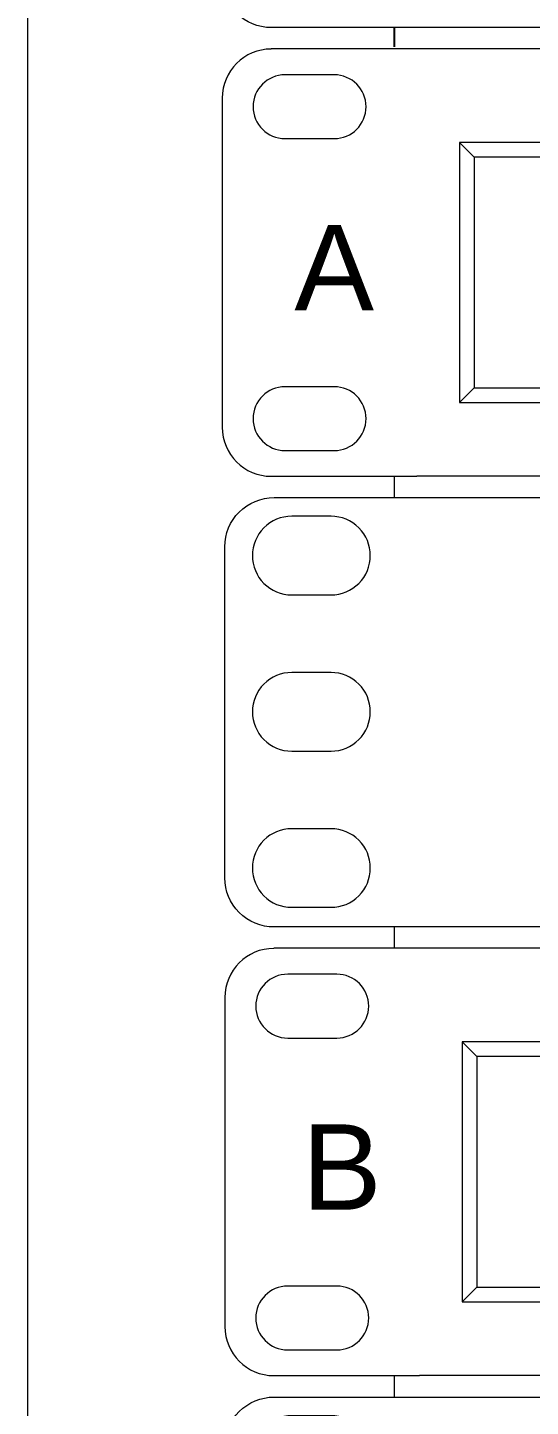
# Model space of a CAD drawing. Header units: millimetres. Extents: x 1256 to 2931, y 3298 to 3694.
# Drawn here: x 1451.82 to 1457.7, y 3454.9 to 3471.02 of the extents above; entities that cross this region are included whole.
import ezdxf

# ---------------------------------------------------------------- set-up
doc = ezdxf.new("R2010")
doc.units = ezdxf.units.MM
doc.layers.get('0').update_dxf_attribs({"color": 250, "lineweight": 5})
for name, color, linetype, lineweight in [('(B) 1U - NVR', 250, 'Continuous', 5), ('(C)1U - Gestion Cable', 250, 'Continuous', 5), ('Canales', 250, 'Continuous', 25), ('Rack 1 - 2', 250, 'Continuous', 5)]:
    doc.layers.add(name, color=color, linetype=linetype, lineweight=lineweight)
doc.styles.get("Standard").update_dxf_attribs({"font": 'Arial.ttf'})

# ---------------------------------------------------------------- blocks, each defined once
blk = doc.blocks.new('1U - Patch Panel 24P RJ45')
at = {"color": 250, "linetype": 'Continuous', "lineweight": 5}
for p, q in [((23057.51, 734.67), (23043.79, 734.67)), ((23468.04, 734.67), (23057.51, 734.67)), ((23049.72, 732.23), (23045.09, 732.23)), ((23039.16, 730.03), (23039.16, 698.99)), ((23045.09, 726.21), (23049.72, 726.21)), ((23161.72, 725.86), (23061.54, 725.86)), ((23061.54, 725.86), (23061.54, 701.31)), ((23061.54, 725.86), (23062.93, 724.47)), ((23160.33, 724.47), (23062.93, 724.47)), ((23062.93, 724.47), (23062.93, 702.7)), ((23049.72, 702.81), (23045.09, 702.81)), ((23061.54, 701.31), (23062.93, 702.7)), ((23062.93, 702.7), (23160.33, 702.7)), ((23061.54, 701.31), (23161.72, 701.31)), ((23045.09, 696.79), (23049.72, 696.79)), ((23043.79, 694.36), (23057.51, 694.36)), ((23463.87, 694.36), (23061.68, 694.36))]:
    blk.add_line(p, q, dxfattribs=at)
for centre, radius, start, end in [((23043.79, 730.03), 4.63, 90, 180), ((23045.09, 729.22), 3.01, 90, 270), ((23049.72, 729.22), 3.01, 270, 90), ((23045.09, 699.8), 3.01, 90, 270), ((23049.72, 699.8), 3.01, 270, 90), ((23043.79, 698.99), 4.63, 180, 270)]:
    blk.add_arc(centre, radius, start, end, dxfattribs=at)
at = {"color": 250, "linetype": 'Continuous', "lineweight": 5, "start_tangent": (-0.999429, 0.033791), "end_tangent": (-1, -0.000961)}
blk.add_spline([(23061.68, 694.36), (23060.67, 694.38), (23059.18, 694.37), (23057.51, 694.36)], degree=3, dxfattribs=at)
blk = doc.blocks.new('1U - Peine Cable Rack')
at = {"layer": '(C)1U - Gestion Cable'}
for points in [[(-5.8, 37.7), (466.8, 37.7, -0.414214), (471.8, 32.7), (471.8, -1, -0.414214), (466.8, -6), (-5.8, -6, -0.414214), (-10.8, -1), (-10.8, 32.7, -0.414214)], [(-4, 27.8), (0, 27.8, 0.414214), (4, 31.8), (4, 31.8, 0.414214), (0, 35.8), (-4, 35.8, 0.414214), (-8, 31.8), (-8, 31.8, 0.414214)], [(-4, 11.9), (0, 11.9, 0.414214), (4, 15.9), (4, 15.9, 0.414214), (0, 19.9), (-4, 19.9, 0.414214), (-8, 15.9), (-8, 15.9, 0.414214)], [(-4, -4), (0, -4, 0.414214), (4, 0), (4, 0, 0.414214), (0, 4), (-4, 4, 0.414214), (-8, 0), (-8, 0, 0.414214)]]:
    blk.add_lwpolyline(points, format="xyb", close=True, dxfattribs=at)

msp = doc.modelspace()

# ---------------------------------------------------------------- linework, layer by layer
msp.add_line((1456.104, 3465.774), (1456.104, 3465.524))
at = {"layer": 'Canales'}
msp.add_line((1456.104, 3471.022), (1456.104, 3470.796), dxfattribs=at)
at = {"layer": 'Rack 1 - 2'}
for p, q in [((1451.818, 3506.239), (1451.818, 3446.239)), ((1456.104, 3460.505), (1456.104, 3460.253)), ((1456.104, 3455.256), (1456.104, 3455.006))]:
    msp.add_line(p, q, dxfattribs=at)

# ---------------------------------------------------------------- block references
for name, p, xscale, yscale, zscale in [('1U - Peine Cable Rack', (1455.333, 3471.711), 0.1149004857262601, 0.1149004857262601, 0.1149004857262601), ('1U - Patch Panel 24P RJ45', (-1402.13, 3379.693), 0.1239725185703523, 0.1239725185703523, 0.1239725185703523), ('1U - Peine Cable Rack', (1455.365, 3461.193), 0.1149004857262601, 0.1149004857262601, 0.1149004857262601), ('1U - Patch Panel 24P RJ45', (-1402.099, 3369.175), 0.1239725185703523, 0.1239725185703523, 0.1239725185703523), ('1U - Peine Cable Rack', (1455.365, 3450.674), 0.1149004857262601, 0.1149004857262601, 0.1149004857262601)]:
    msp.add_blockref(name, p, dxfattribs=dict(xscale=xscale, yscale=yscale, zscale=zscale))

# ---------------------------------------------------------------- texts
at = {"layer": '(B) 1U - NVR', "char_height": 1, "attachment_point": 1}
for s, insert in [('\\pi0.03308;A', (1454.903, 3468.714)), ('\\pi0.12244;B', (1454.903, 3458.196))]:
    msp.add_mtext_dynamic_manual_height_columns(s, width=1, gutter_width=12.5, heights=[1], dxfattribs=dict(at, insert=insert))

doc.saveas('drawing.dxf')
